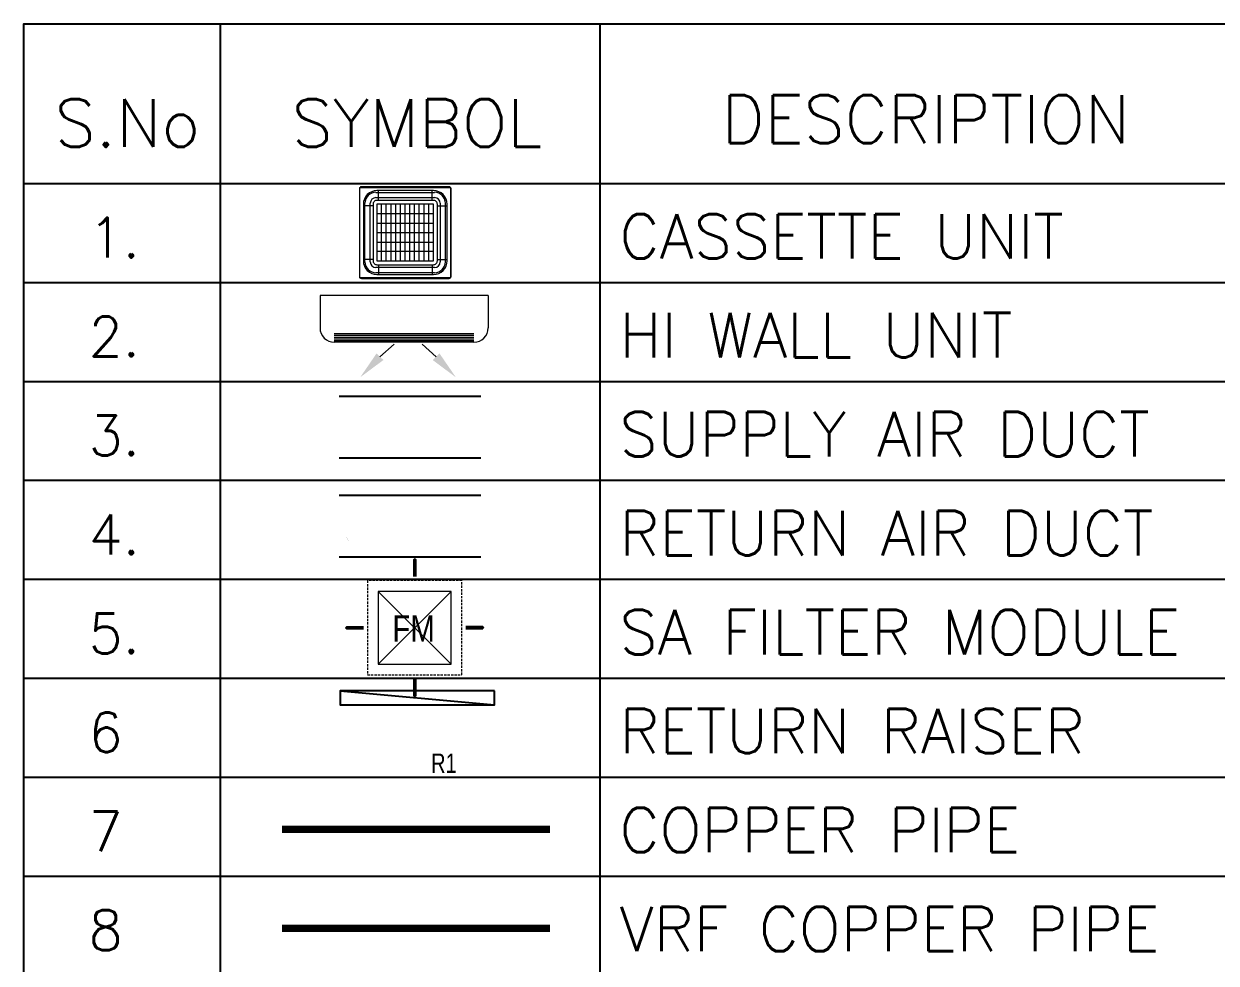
# Model space of a CAD drawing. Header units: millimetres. Extents: x 3552052 to 4144896, y -707811 to -630695.
# Drawn here: x 3569761 to 3573273, y -663725 to -660959 of the extents above; entities that cross this region are included whole.
import ezdxf

# ---------------------------------------------------------------- set-up
doc = ezdxf.new("R2010")
doc.units = ezdxf.units.MM
doc.header["$LTSCALE"] = 6
doc.header["$MEASUREMENT"] = 0
doc.linetypes.add('ACAD_ISO04W100', pattern=[30, 24, -3, 0, -3])
doc.linetypes.add('DASHED', pattern=[0.75, 0.5, -0.25])
for name, color, linetype, lineweight in [('axes', 40, 'ACAD_ISO04W100', 0), ('ELE-LIGHTING WIRRING', 7, 'CONTINUOUS', 0), ('HTL-AC UNIT', 5, 'CONTINUOUS', 0), ('HVAC_HI_WALL_1TR', 1, 'CONTINUOUS', 0), ('M HVAC HIGH WALL UNIT', 3, 'CONTINUOUS', 0), ('MEP_HVAC_COPPER_PIPE', 5, 'CONTINUOUS', 0), ('MEP_HVAC_RA_DUCT', 1, 'CONTINUOUS', 0), ('MEP_HVAC_RA_RAISERS', 3, 'CONTINUOUS', 0), ('MEP_HVAC_SUPPLY_AIR_DUCT', 3, 'CONTINUOUS', 0), ('MEP_HVAC_SUPPLY_DIFFUSER', 5, 'CONTINUOUS', 0), ('MEP_HVAC_VRF_COPPER_PIPE', 6, 'CONTINUOUS', 0), ('Supply Diffusers', 3, 'CONTINUOUS', 0)]:
    doc.layers.add(name, color=color, linetype=linetype, lineweight=lineweight)
doc.styles.add('ARIEL', font='sanss___.ttf', dxfattribs={"width": 0.75})
doc.styles.add('ROMAN', font='arial.ttf', dxfattribs={"width": 0.8})
doc.styles.get("Standard").update_dxf_attribs({"font": 'SIMPLEX'})

# ---------------------------------------------------------------- blocks, each defined once
blk = doc.blocks.new('CASSETTE UNIT - 3TR')
at = {"layer": 'HTL-AC UNIT', "color": 3}
for p, q in [((953753, -137421), (954583, -137421)), ((953753, -138250), (953753, -137421)), ((954583, -137421), (954583, -138250)), ((953952, -138095), (953952, -137576)), ((953995, -138095), (953995, -137576)), ((954038, -138095), (954038, -137576)), ((954082, -138095), (954082, -137576)), ((954125, -138095), (954125, -137576)), ((954168, -138095), (954168, -137576)), ((954211, -138095), (954211, -137576)), ((954255, -138095), (954255, -137576)), ((954298, -138095), (954298, -137576)), ((954341, -138095), (954341, -137576)), ((954385, -138095), (954385, -137576)), ((954428, -137663), (953909, -137663)), ((953909, -137750), (954428, -137750)), ((954428, -137837), (953909, -137837)), ((953909, -137923), (954428, -137923)), ((954428, -138010), (953909, -138010)), ((954583, -138250), (953753, -138250))]:
    blk.add_line(p, q, dxfattribs=at)
at = {"layer": 'HTL-AC UNIT', "color": 1}
for p, q in [((953900, -137467), (954437, -137467)), ((953799, -138104), (953799, -137567)), ((953848, -138104), (953848, -137567)), ((953900, -137515), (954437, -137515)), ((954489, -137567), (954489, -138104)), ((954537, -138104), (954537, -137567)), ((954437, -138156), (953900, -138156)), ((954437, -138204), (953900, -138204))]:
    blk.add_line(p, q, dxfattribs=at)
at = {"layer": 'HTL-AC UNIT', "color": 8}
for p, q in [((953922, -137540), (953922, -137451)), ((954415, -137540), (954415, -137451)), ((953873, -137589), (953784, -137589)), ((954464, -137589), (954553, -137589)), ((953873, -138082), (953784, -138082)), ((953922, -138131), (953922, -138220)), ((954415, -138131), (954415, -138220)), ((954464, -138082), (954553, -138082))]:
    blk.add_line(p, q, dxfattribs=at)
at = {"layer": 'HTL-AC UNIT', "color": 3}
blk.add_lwpolyline([(953766, -138256), (954571, -138256, 0.414214), (954589, -138238), (954589, -137433, 0.414214), (954571, -137416), (953766, -137416, 0.414214), (953748, -137433), (953748, -138238, 0.414214)], format="xyb", close=True, dxfattribs=at)
at = {"layer": 'HTL-AC UNIT', "color": 8}
for points in [[(953909, -138220), (954428, -138220, 0.414214), (954553, -138095), (954553, -137576, 0.414214), (954428, -137451), (953909, -137451, 0.414214), (953784, -137576), (953784, -138095, 0.414214)], [(953909, -138131), (954428, -138131, 0.414214), (954464, -138095), (954464, -137576, 0.414214), (954428, -137540), (953909, -137540, 0.414214), (953873, -137576), (953873, -138095, 0.414214)]]:
    blk.add_lwpolyline(points, format="xyb", close=True, dxfattribs=at)
blk.add_lwpolyline([(953909, -138095), (954428, -138095), (954428, -137576), (953909, -137576)], close=True, dxfattribs=at)
at = {"layer": 'HTL-AC UNIT', "color": 1}
for centre, radius, start, end in [((953900, -137567), 101, 90, 180), ((954437, -137567), 101, 0, 90), ((953900, -137567), 52.3, 90, 180), ((954437, -137567), 52.3, 0, 90), ((953900, -138104), 101, 180, 270), ((953900, -138104), 52.3, 180, 270), ((954437, -138104), 52.3, 270, 0), ((954437, -138104), 101, 270, 0)]:
    blk.add_arc(centre, radius, start, end, dxfattribs=at)
blk = doc.blocks.new('HI WALL SPLIT AC UNIT 1TR')
at = {"layer": 'M HVAC HIGH WALL UNIT', "color": 1, "lineweight": 5}
for p, q in [((1294404.3, -128752), (1294404.3, -129681)), ((1294404.3, -128752), (1294583.6, -128752)), ((1294662.3, -128830.7), (1294662.3, -129602.2)), ((1294404.3, -129681), (1294583.6, -129681))]:
    blk.add_line(p, q, dxfattribs=at)
at = {"layer": 'M HVAC HIGH WALL UNIT', "color": 8, "lineweight": 5}
for p, q in [((1294616.1, -128830.7), (1294616.1, -129602.2)), ((1294625.4, -128830.7), (1294625.4, -129602.2)), ((1294636.9, -128830.7), (1294636.9, -129602.2)), ((1294646.2, -128830.7), (1294646.2, -129602.2)), ((1294655.4, -128830.7), (1294655.4, -129602.2))]:
    blk.add_line(p, q, dxfattribs=at)
at = {"layer": 'M HVAC HIGH WALL UNIT', "color": 7, "lineweight": 5}
for p, q in [((1294742.7, -129039.8), (1294673.6, -129117.4)), ((1294742.7, -129349.7), (1294673.6, -129272.1))]:
    blk.add_line(p, q, dxfattribs=at)
at = {"layer": 'M HVAC HIGH WALL UNIT', "color": 1, "lineweight": 5}
for centre, start, end in [((1294583.6, -128830.7), 0, 90), ((1294583.6, -129602.2), 270, 0)]:
    blk.add_arc(centre, 78.8, start, end, dxfattribs=at)
at = {"layer": 'M HVAC HIGH WALL UNIT', "color": 7, "lineweight": 5}
for points in [[(1294760.9, -129058.7), (1294724.5, -129020.9), (1294856.2, -128930.6)], [(1294760.9, -129330.8), (1294724.5, -129368.6), (1294856.2, -129458.9)]]:
    blk.add_solid(points, dxfattribs=at)
blk = doc.blocks.new('FM3')
at = {"layer": 'Supply Diffusers'}
for p, q in [((234.6, -234.9), (-235.4, 235.1)), ((-235.4, -234.9), (234.6, 235.1))]:
    blk.add_line(p, q, dxfattribs=at)
at = {"layer": 'Supply Diffusers', "color": 7}
for points in [[(0.6, 451.1, 0, 150, 0), (0.6, 390.6, 25, 25, 0), (0.6, 330.1, 25, 25, 0)], [(-451.4, -0.9, 0, 150, 0), (-390.9, -0.9, 25, 25, 0), (-330.4, -0.9, 25, 25, 0)], [(450.6, 1.1, 0, 150, 0), (390.1, 1.1, 25, 25, 0), (329.6, 1.1, 25, 25, 0)], [(0.6, -450.9, 0, 150, 0), (0.6, -390.4, 25, 25, 0), (0.6, -329.9, 25, 25, 0)]]:
    blk.add_lwpolyline(points, format="xyseb", dxfattribs=at)
at = {"layer": 'Supply Diffusers', "linetype": 'DASHED', "ltscale": 5}
blk.add_lwpolyline([(-305.4, -304.9), (304.6, -304.9), (304.6, 305.1), (-305.4, 305.1)], close=True, dxfattribs=at)
at = {"layer": 'Supply Diffusers'}
blk.add_lwpolyline([(-235.4, -234.9), (234.6, -234.9), (234.6, 235.1), (-235.4, 235.1)], close=True, dxfattribs=at)
at = {"layer": 'Supply Diffusers', "style": 'ROMAN', "width": 0.8}
blk.add_text('FM', height=170, dxfattribs=at).set_placement((-144.4, -89.7))
blk = doc.blocks.new('SA DIFFUSER 600X600MM')
at = {"layer": 'Supply Diffusers', "color": 1, "xscale": 0.9836065573758823, "yscale": 0.9836065573758823, "zscale": 0.9836065573758823}
blk.add_blockref('FM3', (1302829.9, -127949.5, 14384.8), dxfattribs=at)
blk = doc.blocks.new('RA_RAISER')
at = {"layer": 'MEP_HVAC_RA_RAISERS', "lineweight": 25}
blk.add_line((3561965.8, -606672.8), (3562865.8, -606752.8), dxfattribs=at)
blk.add_lwpolyline([(3562865.8, -606672.8), (3561965.8, -606672.8), (3561965.8, -606752.8), (3562865.8, -606752.8)], close=True, dxfattribs=at)
blk.add_lwpolyline([(3562415.8, -606784, 0, 66.4, 0), (3562415.8, -606861.5, 0, 0, 0), (3562415.8, -606988.1, 0, 0, 0), (3562515.9, -606988.1, 0, 0, 0), (3562240.8, -607052.5, 0, 0, 0), (3562393.1, -607052.5, 0, 0, 0), (3562393.1, -607148, 0, 0, 0)], format="xyseb", dxfattribs=at)
at = {"layer": 'MEP_HVAC_RA_RAISERS', "lineweight": 25, "insert": (3562494.5, -607037.4), "char_height": 112.5, "width": 174.151, "attachment_point": 1, "style": 'ARIEL'}
blk.add_mtext('R1', dxfattribs=at)

msp = doc.modelspace()

# ---------------------------------------------------------------- linework, layer by layer
at = {"layer": 'axes', "color": 7, "linetype": 'ByBlock', "lineweight": -3}
for p, q in [((3570338.8, -660959.4), (3570338.8, -665799.3)), ((3571457, -660959.4), (3571457, -665799.3)), ((3569760.6, -661429.3), (3574760.6, -661429.3)), ((3569760.6, -661720.6), (3574760.6, -661720.6)), ((3569760.6, -662011.9), (3574760.6, -662011.9)), ((3569760.6, -662303.3), (3574760.6, -662303.3)), ((3569760.6, -662594.6), (3574760.6, -662594.6)), ((3569760.6, -662886), (3574760.6, -662886)), ((3569760.6, -663177.3), (3574760.6, -663177.3)), ((3569760.6, -663468.6), (3574760.6, -663468.6))]:
    msp.add_line(p, q, dxfattribs=at)
msp.add_lwpolyline([(3569760.6, -665799.3), (3569760.6, -660959.4), (3574760.6, -660959.4), (3574760.6, -665799.3)], dxfattribs=at)
at = {"layer": 'MEP_HVAC_COPPER_PIPE', "lineweight": -3, "const_width": 21.5}
msp.add_lwpolyline([(3570520.9, -663330.8), (3571310, -663330.8)], dxfattribs=at)
at = {"layer": 'MEP_HVAC_RA_DUCT', "color": 7, "lineweight": -3}
for p, q in [((3570689.3, -662347.1), (3571107, -662347.1)), ((3571107, -662529.3), (3570689.3, -662529.3))]:
    msp.add_line(p, q, dxfattribs=at)
at = {"layer": 'MEP_HVAC_RA_DUCT', "color": 7, "lineweight": -3, "const_width": 0.0052}
for points in [[(3570689.3, -662586.7), (3570689.3, -662493.4), (3570726.1, -662493.4), (3570652.4, -662383), (3570689.3, -662383), (3570689.3, -662309)], [(3571107, -662586.7), (3571107, -662493.4), (3571143.9, -662493.4), (3571070.2, -662383), (3571107, -662383), (3571107, -662309)]]:
    msp.add_lwpolyline(points, dxfattribs=at)
at = {"layer": 'MEP_HVAC_SUPPLY_AIR_DUCT', "lineweight": -3}
for p, q in [((3570689.3, -662055.8), (3571107, -662055.8)), ((3571107, -662237.9), (3570689.3, -662237.9))]:
    msp.add_line(p, q, dxfattribs=at)
at = {"layer": 'MEP_HVAC_SUPPLY_AIR_DUCT', "lineweight": -3, "const_width": 0.0052}
for points in [[(3570689.3, -662295.4), (3570689.3, -662202), (3570726.1, -662202), (3570652.4, -662091.7), (3570689.3, -662091.7), (3570689.3, -662017.7)], [(3571107, -662295.4), (3571107, -662202), (3571143.9, -662202), (3571070.2, -662091.7), (3571107, -662091.7), (3571107, -662017.7)]]:
    msp.add_lwpolyline(points, dxfattribs=at)
at = {"layer": 'MEP_HVAC_VRF_COPPER_PIPE', "lineweight": -3, "const_width": 21.5}
msp.add_lwpolyline([(3570520.9, -663622.1), (3571310, -663622.1)], dxfattribs=at)

# ---------------------------------------------------------------- block references
at = {"layer": 'HTL-AC UNIT', "lineweight": -3, "xscale": 0.3208484674722678, "yscale": 0.3208484674722678, "zscale": 0.3208484674722678}
msp.add_blockref('CASSETTE UNIT - 3TR', (3264740.4, -617349.5), dxfattribs=at)
at = {"layer": 'HVAC_HI_WALL_1TR', "lineweight": -3, "xscale": 0.5330714249265021, "yscale": 0.5330714249265021, "zscale": 0.5330714249265021, "rotation": 270}
msp.add_blockref('HI WALL SPLIT AC UNIT 1TR', (3639762.2, 28250.9), dxfattribs=at)
at = {"layer": 'MEP_HVAC_RA_RAISERS', "lineweight": -3, "xscale": 0.5051420487398612, "yscale": 0.5051420487398612, "zscale": 0.5051420487398612}
msp.add_blockref('RA_RAISER', (1771394, -356467.6), dxfattribs=at)
at = {"layer": 'MEP_HVAC_SUPPLY_DIFFUSER', "lineweight": -3, "xscale": 0.463222404565841, "yscale": 0.463222404565841, "zscale": 0.463222404565841}
msp.add_blockref('SA DIFFUSER 600X600MM', (2967411.9, -603468.3, 9432.6), dxfattribs=at)

# ---------------------------------------------------------------- texts
at = {"layer": 'ELE-LIGHTING WIRRING', "color": 7, "lineweight": -3, "attachment_point": 1}
for s, insert, char_height, width in [('{\\C256;S.No}', (3569851, -661180.7), 141.068, 361.095), ('{\\C256;SYMBOL}', (3570549.4, -661180.7), 141.068, 361.095), ('{\\C256;DESCRIPTION}', (3571815.8, -661169.3), 141.068, 361.095), ('{\\C256;1.}', (3569951.1, -661529.9), 117.56, 361.095), ('{\\C256;CASSETTE UNIT}', (3571515.1, -661519.3), 131.059, 3646.259), ('{\\C256;2.}', (3569951.1, -661821.2), 117.56, 361.095), ('{\\C256;HI WALL UNIT}', (3571515.1, -661810.6), 131.059, 3646.259), ('{\\C256;3.}', (3569951.1, -662112.5), 117.56, 361.095), ('{\\C256;SUPPLY AIR DUCT}', (3571515.1, -662101.9), 131.059, 3646.259), ('{\\C256;RETURN AIR DUCT}', (3571515.1, -662393.3), 131.059, 3646.259), ('{\\C256;4.}', (3569951.1, -662403.9), 117.56, 361.095), ('{\\C256;5.}', (3569951.1, -662695.2), 117.56, 361.095), ('{\\C256;SA FILTER MODULE}', (3571515.1, -662684.6), 131.059, 3646.259), ('{\\C256;6}', (3569951.1, -662986.6), 117.56, 361.095), ('{\\C256;RETURN RAISER }', (3571515.1, -662976), 131.059, 3646.259), ('{\\C256;COPPER PIPE}', (3571515.1, -663267.3), 131.059, 3646.259), ('{\\C256;7}', (3569951.1, -663277.9), 117.56, 361.095), ('{\\C256;8}', (3569951.1, -663569.2), 117.56, 361.095), ('{\\C256;VRF COPPER PIPE}', (3571515.1, -663558.6), 131.059, 3646.259)]:
    msp.add_mtext(s, dxfattribs=dict(at, insert=insert, char_height=char_height, width=width))

doc.saveas('drawing.dxf')
